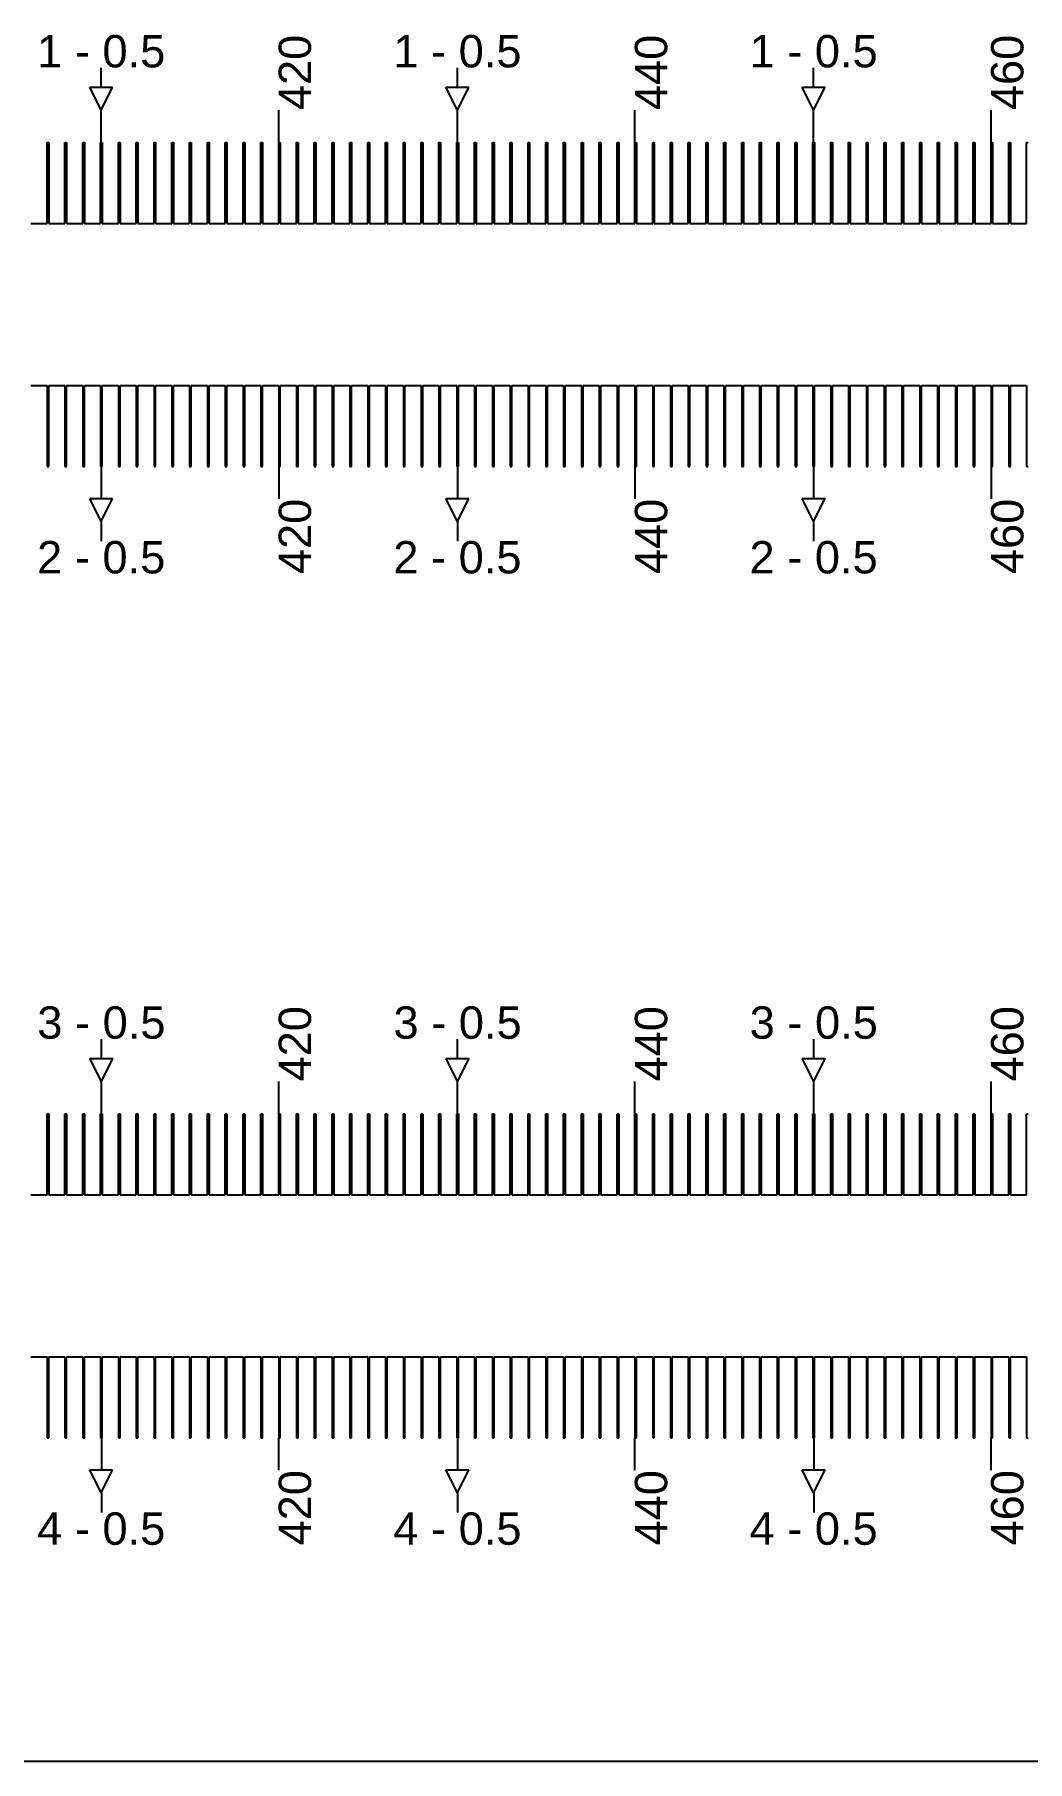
# Model space of a CAD drawing. Extents: x -119394 to 128420, y 74496 to 185496.
# Drawn here: x 43215 to 43522, y 112796 to 113329 of the extents above; entities that cross this region are included whole.
import ezdxf

# ---------------------------------------------------------------- set-up
doc = ezdxf.new("R2010")
doc.units = 13
doc.layers.add('CL - Label-1', color=120, linetype='Continuous')
doc.layers.add('CL - Label-2', color=132, linetype='Continuous')
doc.layers.add('CL - Sub-Micro', color=7, linetype='Continuous', true_color=0x47d1ff)
doc.styles.get("Standard").update_dxf_attribs({"font": 'arial.ttf'})

msp = doc.modelspace()

# ---------------------------------------------------------------- linework, layer by layer
for p, q in [((43235.49, 113312.94), (43235.49, 113318.94)), ((43345.49, 113312.94), (43345.49, 113318.94)), ((43455.49, 113312.94), (43455.49, 113318.94)), ((43235.49, 113295.86), (43235.49, 113305.86)), ((43290.29, 113295.86), (43290.29, 113305.86)), ((43345.49, 113295.86), (43345.49, 113305.86)), ((43400.29, 113295.86), (43400.29, 113305.86)), ((43455.49, 113295.86), (43455.49, 113305.86)), ((43510.29, 113295.86), (43510.29, 113305.86)), ((43235.49, 113195.86), (43235.49, 113185.86)), ((43290.29, 113195.86), (43290.29, 113185.86)), ((43345.49, 113195.86), (43345.49, 113185.86)), ((43400.29, 113195.86), (43400.29, 113185.86)), ((43455.49, 113195.86), (43455.49, 113185.86)), ((43510.29, 113195.86), (43510.29, 113185.86)), ((43235.49, 113178.79), (43235.49, 113172.79)), ((43345.49, 113178.79), (43345.49, 113172.79)), ((43455.49, 113178.79), (43455.49, 113172.79)), ((43235.54, 113012.94), (43235.54, 113018.94)), ((43345.54, 113012.94), (43345.54, 113018.94)), ((43455.54, 113012.94), (43455.54, 113018.94)), ((43235.54, 112995.86), (43235.54, 113005.86)), ((43290.29, 112995.86), (43290.29, 113005.86)), ((43345.54, 112995.86), (43345.54, 113005.86)), ((43400.29, 112995.86), (43400.29, 113005.86)), ((43455.54, 112995.86), (43455.54, 113005.86)), ((43510.29, 112995.86), (43510.29, 113005.86)), ((43235.54, 112895.86), (43235.54, 112885.86)), ((43290.29, 112885.86), (43290.29, 112895.86)), ((43345.54, 112895.86), (43345.54, 112885.86)), ((43400.29, 112885.86), (43400.29, 112895.86)), ((43455.54, 112895.86), (43455.54, 112885.86)), ((43510.29, 112885.86), (43510.29, 112895.86)), ((43235.54, 112878.79), (43235.54, 112872.79)), ((43345.54, 112878.79), (43345.54, 112872.79)), ((43455.54, 112878.79), (43455.54, 112872.79)), ((46680.29, 112795.86), (38030.29, 112795.86))]:
    msp.add_line(p, q)
at = {"layer": 'CL - Label-2'}
for p, q in [((43235.49, 113305.86), (43231.95, 113312.96)), ((43231.95, 113312.96), (43239.02, 113312.96)), ((43235.49, 113305.86), (43239.02, 113312.96)), ((43345.49, 113305.86), (43341.95, 113312.96)), ((43341.95, 113312.96), (43349.02, 113312.96)), ((43345.49, 113305.86), (43349.02, 113312.96)), ((43455.49, 113305.86), (43451.95, 113312.96)), ((43451.95, 113312.96), (43459.02, 113312.96)), ((43455.49, 113305.86), (43459.02, 113312.96)), ((43235.49, 113178.79), (43231.95, 113185.89)), ((43231.95, 113185.89), (43239.02, 113185.89)), ((43235.49, 113178.79), (43239.02, 113185.89)), ((43345.49, 113178.79), (43341.95, 113185.89)), ((43341.95, 113185.89), (43349.02, 113185.89)), ((43345.49, 113178.79), (43349.02, 113185.89)), ((43455.49, 113178.79), (43451.95, 113185.89)), ((43451.95, 113185.89), (43459.02, 113185.89)), ((43455.49, 113178.79), (43459.02, 113185.89)), ((43235.54, 113005.86), (43232, 113012.96)), ((43232, 113012.96), (43239.07, 113012.96)), ((43235.54, 113005.86), (43239.07, 113012.96)), ((43345.54, 113005.86), (43342, 113012.96)), ((43342, 113012.96), (43349.07, 113012.96)), ((43345.54, 113005.86), (43349.07, 113012.96)), ((43455.54, 113005.86), (43452, 113012.96)), ((43452, 113012.96), (43459.07, 113012.96)), ((43455.54, 113005.86), (43459.07, 113012.96)), ((43235.49, 112878.79), (43231.95, 112885.89)), ((43231.95, 112885.89), (43239.02, 112885.89)), ((43235.49, 112878.79), (43239.02, 112885.89)), ((43345.49, 112878.79), (43341.95, 112885.89)), ((43341.95, 112885.89), (43349.02, 112885.89)), ((43345.49, 112878.79), (43349.02, 112885.89)), ((43455.49, 112878.79), (43451.95, 112885.89)), ((43451.95, 112885.89), (43459.02, 112885.89)), ((43455.49, 112878.79), (43459.02, 112885.89))]:
    msp.add_line(p, q, dxfattribs=at)
at = {"layer": 'CL - Sub-Micro'}
for p, q in [((43218.79, 113270.86), (43218.79, 113295.86)), ((43218.79, 113295.86), (43219.29, 113295.86)), ((43219.29, 113295.86), (43219.29, 113270.86)), ((43224.29, 113270.86), (43224.29, 113295.86)), ((43224.29, 113295.86), (43224.79, 113295.86)), ((43224.79, 113295.86), (43224.79, 113270.86)), ((43229.79, 113270.86), (43229.79, 113295.86)), ((43229.79, 113295.86), (43230.29, 113295.86)), ((43230.29, 113295.86), (43230.29, 113270.86)), ((43235.29, 113270.86), (43235.29, 113295.86)), ((43235.29, 113295.86), (43235.79, 113295.86)), ((43235.79, 113295.86), (43235.79, 113270.86)), ((43240.79, 113270.86), (43240.79, 113295.86)), ((43240.79, 113295.86), (43241.29, 113295.86)), ((43241.29, 113295.86), (43241.29, 113270.86)), ((43246.29, 113270.86), (43246.29, 113295.86)), ((43246.29, 113295.86), (43246.79, 113295.86)), ((43246.79, 113295.86), (43246.79, 113270.86)), ((43251.79, 113270.86), (43251.79, 113295.86)), ((43251.79, 113295.86), (43252.29, 113295.86)), ((43252.29, 113295.86), (43252.29, 113270.86)), ((43257.29, 113270.86), (43257.29, 113295.86)), ((43257.29, 113295.86), (43257.79, 113295.86)), ((43257.79, 113295.86), (43257.79, 113270.86)), ((43262.79, 113270.86), (43262.79, 113295.86)), ((43262.79, 113295.86), (43263.29, 113295.86)), ((43263.29, 113295.86), (43263.29, 113270.86)), ((43268.29, 113270.86), (43268.29, 113295.86)), ((43268.29, 113295.86), (43268.79, 113295.86)), ((43268.79, 113295.86), (43268.79, 113270.86)), ((43273.79, 113270.86), (43273.79, 113295.86)), ((43273.79, 113295.86), (43274.29, 113295.86)), ((43274.29, 113295.86), (43274.29, 113270.86)), ((43279.29, 113270.86), (43279.29, 113295.86)), ((43279.29, 113295.86), (43279.79, 113295.86)), ((43279.79, 113295.86), (43279.79, 113270.86)), ((43284.79, 113270.86), (43284.79, 113295.86)), ((43284.79, 113295.86), (43285.29, 113295.86)), ((43285.29, 113295.86), (43285.29, 113270.86)), ((43290.29, 113270.86), (43290.29, 113295.86)), ((43290.29, 113295.86), (43290.79, 113295.86)), ((43290.79, 113295.86), (43290.79, 113270.86)), ((43295.79, 113270.86), (43295.79, 113295.86)), ((43295.79, 113295.86), (43296.29, 113295.86)), ((43296.29, 113295.86), (43296.29, 113270.86)), ((43301.29, 113270.86), (43301.29, 113295.86)), ((43301.29, 113295.86), (43301.79, 113295.86)), ((43301.79, 113295.86), (43301.79, 113270.86)), ((43306.79, 113270.86), (43306.79, 113295.86)), ((43306.79, 113295.86), (43307.29, 113295.86)), ((43307.29, 113295.86), (43307.29, 113270.86)), ((43312.29, 113270.86), (43312.29, 113295.86)), ((43312.29, 113295.86), (43312.79, 113295.86)), ((43312.79, 113295.86), (43312.79, 113270.86)), ((43317.79, 113270.86), (43317.79, 113295.86)), ((43317.79, 113295.86), (43318.29, 113295.86)), ((43318.29, 113295.86), (43318.29, 113270.86)), ((43323.29, 113270.86), (43323.29, 113295.86)), ((43323.29, 113295.86), (43323.79, 113295.86)), ((43323.79, 113295.86), (43323.79, 113270.86)), ((43328.79, 113270.86), (43328.79, 113295.86)), ((43328.79, 113295.86), (43329.29, 113295.86)), ((43329.29, 113295.86), (43329.29, 113270.86)), ((43334.29, 113270.86), (43334.29, 113295.86)), ((43334.29, 113295.86), (43334.79, 113295.86)), ((43334.79, 113295.86), (43334.79, 113270.86)), ((43339.79, 113270.86), (43339.79, 113295.86)), ((43339.79, 113295.86), (43340.29, 113295.86)), ((43340.29, 113295.86), (43340.29, 113270.86)), ((43345.29, 113270.86), (43345.29, 113295.86)), ((43345.29, 113295.86), (43345.79, 113295.86)), ((43345.79, 113295.86), (43345.79, 113270.86)), ((43350.79, 113270.86), (43350.79, 113295.86)), ((43350.79, 113295.86), (43351.29, 113295.86)), ((43351.29, 113295.86), (43351.29, 113270.86)), ((43356.29, 113270.86), (43356.29, 113295.86)), ((43356.29, 113295.86), (43356.79, 113295.86)), ((43356.79, 113295.86), (43356.79, 113270.86)), ((43361.79, 113270.86), (43361.79, 113295.86)), ((43361.79, 113295.86), (43362.29, 113295.86)), ((43362.29, 113295.86), (43362.29, 113270.86)), ((43367.29, 113270.86), (43367.29, 113295.86)), ((43367.29, 113295.86), (43367.79, 113295.86)), ((43367.79, 113295.86), (43367.79, 113270.86)), ((43372.79, 113270.86), (43372.79, 113295.86)), ((43372.79, 113295.86), (43373.29, 113295.86)), ((43373.29, 113295.86), (43373.29, 113270.86)), ((43378.29, 113270.86), (43378.29, 113295.86)), ((43378.29, 113295.86), (43378.79, 113295.86)), ((43378.79, 113295.86), (43378.79, 113270.86)), ((43383.79, 113270.86), (43383.79, 113295.86)), ((43383.79, 113295.86), (43384.29, 113295.86)), ((43384.29, 113295.86), (43384.29, 113270.86)), ((43389.29, 113270.86), (43389.29, 113295.86)), ((43389.29, 113295.86), (43389.79, 113295.86)), ((43389.79, 113295.86), (43389.79, 113270.86)), ((43394.79, 113270.86), (43394.79, 113295.86)), ((43394.79, 113295.86), (43395.29, 113295.86)), ((43395.29, 113295.86), (43395.29, 113270.86)), ((43400.29, 113270.86), (43400.29, 113295.86)), ((43400.29, 113295.86), (43400.79, 113295.86)), ((43400.79, 113295.86), (43400.79, 113270.86)), ((43405.79, 113270.86), (43405.79, 113295.86)), ((43405.79, 113295.86), (43406.29, 113295.86)), ((43406.29, 113295.86), (43406.29, 113270.86)), ((43411.29, 113270.86), (43411.29, 113295.86)), ((43411.29, 113295.86), (43411.79, 113295.86)), ((43411.79, 113295.86), (43411.79, 113270.86)), ((43416.79, 113270.86), (43416.79, 113295.86)), ((43416.79, 113295.86), (43417.29, 113295.86)), ((43417.29, 113295.86), (43417.29, 113270.86)), ((43422.29, 113270.86), (43422.29, 113295.86)), ((43422.29, 113295.86), (43422.79, 113295.86)), ((43422.79, 113295.86), (43422.79, 113270.86)), ((43427.79, 113270.86), (43427.79, 113295.86)), ((43427.79, 113295.86), (43428.29, 113295.86)), ((43428.29, 113295.86), (43428.29, 113270.86)), ((43433.29, 113270.86), (43433.29, 113295.86)), ((43433.29, 113295.86), (43433.79, 113295.86)), ((43433.79, 113295.86), (43433.79, 113270.86)), ((43438.79, 113270.86), (43438.79, 113295.86)), ((43438.79, 113295.86), (43439.29, 113295.86)), ((43439.29, 113295.86), (43439.29, 113270.86)), ((43444.29, 113270.86), (43444.29, 113295.86)), ((43444.29, 113295.86), (43444.79, 113295.86)), ((43444.79, 113295.86), (43444.79, 113270.86)), ((43449.79, 113270.86), (43449.79, 113295.86)), ((43449.79, 113295.86), (43450.29, 113295.86)), ((43450.29, 113295.86), (43450.29, 113270.86)), ((43455.29, 113270.86), (43455.29, 113295.86)), ((43455.29, 113295.86), (43455.79, 113295.86)), ((43455.79, 113295.86), (43455.79, 113270.86)), ((43460.79, 113270.86), (43460.79, 113295.86)), ((43460.79, 113295.86), (43461.29, 113295.86)), ((43461.29, 113295.86), (43461.29, 113270.86)), ((43466.29, 113270.86), (43466.29, 113295.86)), ((43466.29, 113295.86), (43466.79, 113295.86)), ((43466.79, 113295.86), (43466.79, 113270.86)), ((43471.79, 113270.86), (43471.79, 113295.86)), ((43471.79, 113295.86), (43472.29, 113295.86)), ((43472.29, 113295.86), (43472.29, 113270.86)), ((43477.29, 113270.86), (43477.29, 113295.86)), ((43477.29, 113295.86), (43477.79, 113295.86)), ((43477.79, 113295.86), (43477.79, 113270.86)), ((43482.79, 113270.86), (43482.79, 113295.86)), ((43482.79, 113295.86), (43483.29, 113295.86)), ((43483.29, 113295.86), (43483.29, 113270.86)), ((43488.29, 113270.86), (43488.29, 113295.86)), ((43488.29, 113295.86), (43488.79, 113295.86)), ((43488.79, 113295.86), (43488.79, 113270.86)), ((43493.79, 113270.86), (43493.79, 113295.86)), ((43493.79, 113295.86), (43494.29, 113295.86)), ((43494.29, 113295.86), (43494.29, 113270.86)), ((43499.29, 113270.86), (43499.29, 113295.86)), ((43499.29, 113295.86), (43499.79, 113295.86)), ((43499.79, 113295.86), (43499.79, 113270.86)), ((43504.79, 113270.86), (43504.79, 113295.86)), ((43504.79, 113295.86), (43505.29, 113295.86)), ((43505.29, 113295.86), (43505.29, 113270.86)), ((43510.29, 113270.86), (43510.29, 113295.86)), ((43510.29, 113295.86), (43510.79, 113295.86)), ((43510.79, 113295.86), (43510.79, 113270.86)), ((43515.79, 113270.86), (43515.79, 113295.86)), ((43515.79, 113295.86), (43516.29, 113295.86)), ((43516.29, 113295.86), (43516.29, 113270.86)), ((43521.29, 113270.86), (43521.29, 113295.86)), ((43521.29, 113295.86), (43521.79, 113295.86)), ((43213.79, 113270.86), (43218.79, 113270.86)), ((43219.29, 113270.86), (43224.29, 113270.86)), ((43224.79, 113270.86), (43229.79, 113270.86)), ((43230.29, 113270.86), (43235.29, 113270.86)), ((43235.79, 113270.86), (43240.79, 113270.86)), ((43241.29, 113270.86), (43246.29, 113270.86)), ((43246.79, 113270.86), (43251.79, 113270.86)), ((43252.29, 113270.86), (43257.29, 113270.86)), ((43257.79, 113270.86), (43262.79, 113270.86)), ((43263.29, 113270.86), (43268.29, 113270.86)), ((43268.79, 113270.86), (43273.79, 113270.86)), ((43274.29, 113270.86), (43279.29, 113270.86)), ((43279.79, 113270.86), (43284.79, 113270.86)), ((43285.29, 113270.86), (43290.29, 113270.86)), ((43290.79, 113270.86), (43295.79, 113270.86)), ((43296.29, 113270.86), (43301.29, 113270.86)), ((43301.79, 113270.86), (43306.79, 113270.86)), ((43307.29, 113270.86), (43312.29, 113270.86)), ((43312.79, 113270.86), (43317.79, 113270.86)), ((43318.29, 113270.86), (43323.29, 113270.86)), ((43323.79, 113270.86), (43328.79, 113270.86)), ((43329.29, 113270.86), (43334.29, 113270.86)), ((43334.79, 113270.86), (43339.79, 113270.86)), ((43340.29, 113270.86), (43345.29, 113270.86)), ((43345.79, 113270.86), (43350.79, 113270.86)), ((43351.29, 113270.86), (43356.29, 113270.86)), ((43356.79, 113270.86), (43361.79, 113270.86)), ((43362.29, 113270.86), (43367.29, 113270.86)), ((43367.79, 113270.86), (43372.79, 113270.86)), ((43373.29, 113270.86), (43378.29, 113270.86)), ((43378.79, 113270.86), (43383.79, 113270.86)), ((43384.29, 113270.86), (43389.29, 113270.86)), ((43389.79, 113270.86), (43394.79, 113270.86)), ((43395.29, 113270.86), (43400.29, 113270.86)), ((43400.79, 113270.86), (43405.79, 113270.86)), ((43406.29, 113270.86), (43411.29, 113270.86)), ((43411.79, 113270.86), (43416.79, 113270.86)), ((43417.29, 113270.86), (43422.29, 113270.86)), ((43422.79, 113270.86), (43427.79, 113270.86)), ((43428.29, 113270.86), (43433.29, 113270.86)), ((43433.79, 113270.86), (43438.79, 113270.86)), ((43439.29, 113270.86), (43444.29, 113270.86)), ((43444.79, 113270.86), (43449.79, 113270.86)), ((43450.29, 113270.86), (43455.29, 113270.86)), ((43455.79, 113270.86), (43460.79, 113270.86)), ((43461.29, 113270.86), (43466.29, 113270.86)), ((43466.79, 113270.86), (43471.79, 113270.86)), ((43472.29, 113270.86), (43477.29, 113270.86)), ((43477.79, 113270.86), (43482.79, 113270.86)), ((43483.29, 113270.86), (43488.29, 113270.86)), ((43488.79, 113270.86), (43493.79, 113270.86)), ((43494.29, 113270.86), (43499.29, 113270.86)), ((43499.79, 113270.86), (43504.79, 113270.86)), ((43505.29, 113270.86), (43510.29, 113270.86)), ((43510.79, 113270.86), (43515.79, 113270.86)), ((43516.29, 113270.86), (43521.29, 113270.86)), ((43213.79, 113220.86), (43218.79, 113220.86)), ((43218.79, 113220.86), (43218.79, 113195.86)), ((43219.29, 113195.86), (43219.29, 113220.86)), ((43219.29, 113220.86), (43224.29, 113220.86)), ((43224.29, 113220.86), (43224.29, 113195.86)), ((43224.79, 113195.86), (43224.79, 113220.86)), ((43224.79, 113220.86), (43229.79, 113220.86)), ((43229.79, 113220.86), (43229.79, 113195.86)), ((43230.29, 113195.86), (43230.29, 113220.86)), ((43230.29, 113220.86), (43235.29, 113220.86)), ((43235.29, 113220.86), (43235.29, 113195.86)), ((43235.79, 113195.86), (43235.79, 113220.86)), ((43235.79, 113220.86), (43240.79, 113220.86)), ((43240.79, 113220.86), (43240.79, 113195.86)), ((43241.29, 113195.86), (43241.29, 113220.86)), ((43241.29, 113220.86), (43246.29, 113220.86)), ((43246.29, 113220.86), (43246.29, 113195.86)), ((43246.79, 113195.86), (43246.79, 113220.86)), ((43246.79, 113220.86), (43251.79, 113220.86)), ((43251.79, 113220.86), (43251.79, 113195.86)), ((43252.29, 113195.86), (43252.29, 113220.86)), ((43252.29, 113220.86), (43257.29, 113220.86)), ((43257.29, 113220.86), (43257.29, 113195.86)), ((43257.79, 113195.86), (43257.79, 113220.86)), ((43257.79, 113220.86), (43262.79, 113220.86)), ((43262.79, 113220.86), (43262.79, 113195.86)), ((43263.29, 113195.86), (43263.29, 113220.86)), ((43263.29, 113220.86), (43268.29, 113220.86)), ((43268.29, 113220.86), (43268.29, 113195.86)), ((43268.79, 113195.86), (43268.79, 113220.86)), ((43268.79, 113220.86), (43273.79, 113220.86)), ((43273.79, 113220.86), (43273.79, 113195.86)), ((43274.29, 113195.86), (43274.29, 113220.86)), ((43274.29, 113220.86), (43279.29, 113220.86)), ((43279.29, 113220.86), (43279.29, 113195.86)), ((43279.79, 113195.86), (43279.79, 113220.86)), ((43279.79, 113220.86), (43284.79, 113220.86)), ((43284.79, 113220.86), (43284.79, 113195.86)), ((43285.29, 113195.86), (43285.29, 113220.86)), ((43285.29, 113220.86), (43290.29, 113220.86)), ((43290.29, 113220.86), (43290.29, 113195.86)), ((43290.79, 113195.86), (43290.79, 113220.86)), ((43290.79, 113220.86), (43295.79, 113220.86)), ((43295.79, 113220.86), (43295.79, 113195.86)), ((43296.29, 113195.86), (43296.29, 113220.86)), ((43296.29, 113220.86), (43301.29, 113220.86)), ((43301.29, 113220.86), (43301.29, 113195.86)), ((43301.79, 113195.86), (43301.79, 113220.86)), ((43301.79, 113220.86), (43306.79, 113220.86)), ((43306.79, 113220.86), (43306.79, 113195.86)), ((43307.29, 113195.86), (43307.29, 113220.86)), ((43307.29, 113220.86), (43312.29, 113220.86)), ((43312.29, 113220.86), (43312.29, 113195.86)), ((43312.79, 113195.86), (43312.79, 113220.86)), ((43312.79, 113220.86), (43317.79, 113220.86)), ((43317.79, 113220.86), (43317.79, 113195.86)), ((43318.29, 113195.86), (43318.29, 113220.86)), ((43318.29, 113220.86), (43323.29, 113220.86)), ((43323.29, 113220.86), (43323.29, 113195.86)), ((43323.79, 113195.86), (43323.79, 113220.86)), ((43323.79, 113220.86), (43328.79, 113220.86)), ((43328.79, 113220.86), (43328.79, 113195.86)), ((43329.29, 113195.86), (43329.29, 113220.86)), ((43329.29, 113220.86), (43334.29, 113220.86)), ((43334.29, 113220.86), (43334.29, 113195.86)), ((43334.79, 113195.86), (43334.79, 113220.86)), ((43334.79, 113220.86), (43339.79, 113220.86)), ((43339.79, 113220.86), (43339.79, 113195.86)), ((43340.29, 113195.86), (43340.29, 113220.86)), ((43340.29, 113220.86), (43345.29, 113220.86)), ((43345.29, 113220.86), (43345.29, 113195.86)), ((43345.79, 113195.86), (43345.79, 113220.86)), ((43345.79, 113220.86), (43350.79, 113220.86)), ((43350.79, 113220.86), (43350.79, 113195.86)), ((43351.29, 113195.86), (43351.29, 113220.86)), ((43351.29, 113220.86), (43356.29, 113220.86)), ((43356.29, 113220.86), (43356.29, 113195.86)), ((43356.79, 113195.86), (43356.79, 113220.86)), ((43356.79, 113220.86), (43361.79, 113220.86)), ((43361.79, 113220.86), (43361.79, 113195.86)), ((43362.29, 113195.86), (43362.29, 113220.86)), ((43362.29, 113220.86), (43367.29, 113220.86)), ((43367.29, 113220.86), (43367.29, 113195.86)), ((43367.79, 113195.86), (43367.79, 113220.86)), ((43367.79, 113220.86), (43372.79, 113220.86)), ((43372.79, 113220.86), (43372.79, 113195.86)), ((43373.29, 113195.86), (43373.29, 113220.86)), ((43373.29, 113220.86), (43378.29, 113220.86)), ((43378.29, 113220.86), (43378.29, 113195.86)), ((43378.79, 113195.86), (43378.79, 113220.86)), ((43378.79, 113220.86), (43383.79, 113220.86)), ((43383.79, 113220.86), (43383.79, 113195.86)), ((43384.29, 113195.86), (43384.29, 113220.86)), ((43384.29, 113220.86), (43389.29, 113220.86)), ((43389.29, 113220.86), (43389.29, 113195.86)), ((43389.79, 113195.86), (43389.79, 113220.86)), ((43389.79, 113220.86), (43394.79, 113220.86)), ((43394.79, 113220.86), (43394.79, 113195.86)), ((43395.29, 113195.86), (43395.29, 113220.86)), ((43395.29, 113220.86), (43400.29, 113220.86)), ((43400.29, 113220.86), (43400.29, 113195.86)), ((43400.79, 113195.86), (43400.79, 113220.86)), ((43400.79, 113220.86), (43405.79, 113220.86)), ((43405.79, 113220.86), (43405.79, 113195.86)), ((43406.29, 113195.86), (43406.29, 113220.86)), ((43406.29, 113220.86), (43411.29, 113220.86)), ((43411.29, 113220.86), (43411.29, 113195.86)), ((43411.79, 113195.86), (43411.79, 113220.86)), ((43411.79, 113220.86), (43416.79, 113220.86)), ((43416.79, 113220.86), (43416.79, 113195.86)), ((43417.29, 113195.86), (43417.29, 113220.86)), ((43417.29, 113220.86), (43422.29, 113220.86)), ((43422.29, 113220.86), (43422.29, 113195.86)), ((43422.79, 113195.86), (43422.79, 113220.86)), ((43422.79, 113220.86), (43427.79, 113220.86)), ((43427.79, 113220.86), (43427.79, 113195.86)), ((43428.29, 113195.86), (43428.29, 113220.86)), ((43428.29, 113220.86), (43433.29, 113220.86)), ((43433.29, 113220.86), (43433.29, 113195.86)), ((43433.79, 113195.86), (43433.79, 113220.86)), ((43433.79, 113220.86), (43438.79, 113220.86)), ((43438.79, 113220.86), (43438.79, 113195.86)), ((43439.29, 113195.86), (43439.29, 113220.86)), ((43439.29, 113220.86), (43444.29, 113220.86)), ((43444.29, 113220.86), (43444.29, 113195.86)), ((43444.79, 113195.86), (43444.79, 113220.86)), ((43444.79, 113220.86), (43449.79, 113220.86)), ((43449.79, 113220.86), (43449.79, 113195.86)), ((43450.29, 113195.86), (43450.29, 113220.86)), ((43450.29, 113220.86), (43455.29, 113220.86)), ((43455.29, 113220.86), (43455.29, 113195.86)), ((43455.79, 113195.86), (43455.79, 113220.86)), ((43455.79, 113220.86), (43460.79, 113220.86)), ((43460.79, 113220.86), (43460.79, 113195.86)), ((43461.29, 113195.86), (43461.29, 113220.86)), ((43461.29, 113220.86), (43466.29, 113220.86)), ((43466.29, 113220.86), (43466.29, 113195.86)), ((43466.79, 113195.86), (43466.79, 113220.86)), ((43466.79, 113220.86), (43471.79, 113220.86)), ((43471.79, 113220.86), (43471.79, 113195.86)), ((43472.29, 113195.86), (43472.29, 113220.86)), ((43472.29, 113220.86), (43477.29, 113220.86)), ((43477.29, 113220.86), (43477.29, 113195.86)), ((43477.79, 113195.86), (43477.79, 113220.86)), ((43477.79, 113220.86), (43482.79, 113220.86)), ((43482.79, 113220.86), (43482.79, 113195.86)), ((43483.29, 113195.86), (43483.29, 113220.86)), ((43483.29, 113220.86), (43488.29, 113220.86)), ((43488.29, 113220.86), (43488.29, 113195.86)), ((43488.79, 113195.86), (43488.79, 113220.86)), ((43488.79, 113220.86), (43493.79, 113220.86)), ((43493.79, 113220.86), (43493.79, 113195.86)), ((43494.29, 113195.86), (43494.29, 113220.86)), ((43494.29, 113220.86), (43499.29, 113220.86)), ((43499.29, 113220.86), (43499.29, 113195.86)), ((43499.79, 113195.86), (43499.79, 113220.86)), ((43499.79, 113220.86), (43504.79, 113220.86)), ((43504.79, 113220.86), (43504.79, 113195.86)), ((43505.29, 113195.86), (43505.29, 113220.86)), ((43505.29, 113220.86), (43510.29, 113220.86)), ((43510.29, 113220.86), (43510.29, 113195.86)), ((43510.79, 113195.86), (43510.79, 113220.86)), ((43510.79, 113220.86), (43515.79, 113220.86)), ((43515.79, 113220.86), (43515.79, 113195.86)), ((43516.29, 113195.86), (43516.29, 113220.86)), ((43516.29, 113220.86), (43521.29, 113220.86)), ((43521.29, 113220.86), (43521.29, 113195.86)), ((43218.79, 113195.86), (43219.29, 113195.86)), ((43224.29, 113195.86), (43224.79, 113195.86)), ((43229.79, 113195.86), (43230.29, 113195.86)), ((43235.29, 113195.86), (43235.79, 113195.86)), ((43240.79, 113195.86), (43241.29, 113195.86)), ((43246.29, 113195.86), (43246.79, 113195.86)), ((43251.79, 113195.86), (43252.29, 113195.86)), ((43257.29, 113195.86), (43257.79, 113195.86)), ((43262.79, 113195.86), (43263.29, 113195.86)), ((43268.29, 113195.86), (43268.79, 113195.86)), ((43273.79, 113195.86), (43274.29, 113195.86)), ((43279.29, 113195.86), (43279.79, 113195.86)), ((43284.79, 113195.86), (43285.29, 113195.86)), ((43290.29, 113195.86), (43290.79, 113195.86)), ((43295.79, 113195.86), (43296.29, 113195.86)), ((43301.29, 113195.86), (43301.79, 113195.86)), ((43306.79, 113195.86), (43307.29, 113195.86)), ((43312.29, 113195.86), (43312.79, 113195.86)), ((43317.79, 113195.86), (43318.29, 113195.86)), ((43323.29, 113195.86), (43323.79, 113195.86)), ((43328.79, 113195.86), (43329.29, 113195.86)), ((43334.29, 113195.86), (43334.79, 113195.86)), ((43339.79, 113195.86), (43340.29, 113195.86)), ((43345.29, 113195.86), (43345.79, 113195.86)), ((43350.79, 113195.86), (43351.29, 113195.86)), ((43356.29, 113195.86), (43356.79, 113195.86)), ((43361.79, 113195.86), (43362.29, 113195.86)), ((43367.29, 113195.86), (43367.79, 113195.86)), ((43372.79, 113195.86), (43373.29, 113195.86)), ((43378.29, 113195.86), (43378.79, 113195.86)), ((43383.79, 113195.86), (43384.29, 113195.86)), ((43389.29, 113195.86), (43389.79, 113195.86)), ((43394.79, 113195.86), (43395.29, 113195.86)), ((43400.29, 113195.86), (43400.79, 113195.86)), ((43405.79, 113195.86), (43406.29, 113195.86)), ((43411.29, 113195.86), (43411.79, 113195.86)), ((43416.79, 113195.86), (43417.29, 113195.86)), ((43422.29, 113195.86), (43422.79, 113195.86)), ((43427.79, 113195.86), (43428.29, 113195.86)), ((43433.29, 113195.86), (43433.79, 113195.86)), ((43438.79, 113195.86), (43439.29, 113195.86)), ((43444.29, 113195.86), (43444.79, 113195.86)), ((43449.79, 113195.86), (43450.29, 113195.86)), ((43455.29, 113195.86), (43455.79, 113195.86)), ((43460.79, 113195.86), (43461.29, 113195.86)), ((43466.29, 113195.86), (43466.79, 113195.86)), ((43471.79, 113195.86), (43472.29, 113195.86)), ((43477.29, 113195.86), (43477.79, 113195.86)), ((43482.79, 113195.86), (43483.29, 113195.86)), ((43488.29, 113195.86), (43488.79, 113195.86)), ((43493.79, 113195.86), (43494.29, 113195.86)), ((43499.29, 113195.86), (43499.79, 113195.86)), ((43504.79, 113195.86), (43505.29, 113195.86)), ((43510.29, 113195.86), (43510.79, 113195.86)), ((43515.79, 113195.86), (43516.29, 113195.86)), ((43521.29, 113195.86), (43521.79, 113195.86)), ((43218.79, 112970.86), (43218.79, 112995.86)), ((43218.79, 112995.86), (43219.29, 112995.86)), ((43219.29, 112995.86), (43219.29, 112970.86)), ((43224.29, 112970.86), (43224.29, 112995.86)), ((43224.29, 112995.86), (43224.79, 112995.86)), ((43224.79, 112995.86), (43224.79, 112970.86)), ((43229.79, 112970.86), (43229.79, 112995.86)), ((43229.79, 112995.86), (43230.29, 112995.86)), ((43230.29, 112995.86), (43230.29, 112970.86)), ((43235.29, 112970.86), (43235.29, 112995.86)), ((43235.29, 112995.86), (43235.79, 112995.86)), ((43235.79, 112995.86), (43235.79, 112970.86)), ((43240.79, 112970.86), (43240.79, 112995.86)), ((43240.79, 112995.86), (43241.29, 112995.86)), ((43241.29, 112995.86), (43241.29, 112970.86)), ((43246.29, 112970.86), (43246.29, 112995.86)), ((43246.29, 112995.86), (43246.79, 112995.86)), ((43246.79, 112995.86), (43246.79, 112970.86)), ((43251.79, 112970.86), (43251.79, 112995.86)), ((43251.79, 112995.86), (43252.29, 112995.86)), ((43252.29, 112995.86), (43252.29, 112970.86)), ((43257.29, 112970.86), (43257.29, 112995.86)), ((43257.29, 112995.86), (43257.79, 112995.86)), ((43257.79, 112995.86), (43257.79, 112970.86)), ((43262.79, 112970.86), (43262.79, 112995.86)), ((43262.79, 112995.86), (43263.29, 112995.86)), ((43263.29, 112995.86), (43263.29, 112970.86)), ((43268.29, 112970.86), (43268.29, 112995.86)), ((43268.29, 112995.86), (43268.79, 112995.86)), ((43268.79, 112995.86), (43268.79, 112970.86)), ((43273.79, 112970.86), (43273.79, 112995.86)), ((43273.79, 112995.86), (43274.29, 112995.86)), ((43274.29, 112995.86), (43274.29, 112970.86)), ((43279.29, 112970.86), (43279.29, 112995.86)), ((43279.29, 112995.86), (43279.79, 112995.86)), ((43279.79, 112995.86), (43279.79, 112970.86)), ((43284.79, 112970.86), (43284.79, 112995.86)), ((43284.79, 112995.86), (43285.29, 112995.86)), ((43285.29, 112995.86), (43285.29, 112970.86)), ((43290.29, 112970.86), (43290.29, 112995.86)), ((43290.29, 112995.86), (43290.79, 112995.86)), ((43290.79, 112995.86), (43290.79, 112970.86)), ((43295.79, 112970.86), (43295.79, 112995.86)), ((43295.79, 112995.86), (43296.29, 112995.86)), ((43296.29, 112995.86), (43296.29, 112970.86)), ((43301.29, 112970.86), (43301.29, 112995.86)), ((43301.29, 112995.86), (43301.79, 112995.86)), ((43301.79, 112995.86), (43301.79, 112970.86)), ((43306.79, 112970.86), (43306.79, 112995.86)), ((43306.79, 112995.86), (43307.29, 112995.86)), ((43307.29, 112995.86), (43307.29, 112970.86)), ((43312.29, 112970.86), (43312.29, 112995.86)), ((43312.29, 112995.86), (43312.79, 112995.86)), ((43312.79, 112995.86), (43312.79, 112970.86)), ((43317.79, 112970.86), (43317.79, 112995.86)), ((43317.79, 112995.86), (43318.29, 112995.86)), ((43318.29, 112995.86), (43318.29, 112970.86)), ((43323.29, 112970.86), (43323.29, 112995.86)), ((43323.29, 112995.86), (43323.79, 112995.86)), ((43323.79, 112995.86), (43323.79, 112970.86)), ((43328.79, 112970.86), (43328.79, 112995.86)), ((43328.79, 112995.86), (43329.29, 112995.86)), ((43329.29, 112995.86), (43329.29, 112970.86)), ((43334.29, 112970.86), (43334.29, 112995.86)), ((43334.29, 112995.86), (43334.79, 112995.86)), ((43334.79, 112995.86), (43334.79, 112970.86)), ((43339.79, 112970.86), (43339.79, 112995.86)), ((43339.79, 112995.86), (43340.29, 112995.86)), ((43340.29, 112995.86), (43340.29, 112970.86)), ((43345.29, 112970.86), (43345.29, 112995.86)), ((43345.29, 112995.86), (43345.79, 112995.86)), ((43345.79, 112995.86), (43345.79, 112970.86)), ((43350.79, 112970.86), (43350.79, 112995.86)), ((43350.79, 112995.86), (43351.29, 112995.86)), ((43351.29, 112995.86), (43351.29, 112970.86)), ((43356.29, 112970.86), (43356.29, 112995.86)), ((43356.29, 112995.86), (43356.79, 112995.86)), ((43356.79, 112995.86), (43356.79, 112970.86)), ((43361.79, 112970.86), (43361.79, 112995.86)), ((43361.79, 112995.86), (43362.29, 112995.86)), ((43362.29, 112995.86), (43362.29, 112970.86)), ((43367.29, 112970.86), (43367.29, 112995.86)), ((43367.29, 112995.86), (43367.79, 112995.86)), ((43367.79, 112995.86), (43367.79, 112970.86)), ((43372.79, 112970.86), (43372.79, 112995.86)), ((43372.79, 112995.86), (43373.29, 112995.86)), ((43373.29, 112995.86), (43373.29, 112970.86)), ((43378.29, 112970.86), (43378.29, 112995.86)), ((43378.29, 112995.86), (43378.79, 112995.86)), ((43378.79, 112995.86), (43378.79, 112970.86)), ((43383.79, 112970.86), (43383.79, 112995.86)), ((43383.79, 112995.86), (43384.29, 112995.86)), ((43384.29, 112995.86), (43384.29, 112970.86)), ((43389.29, 112970.86), (43389.29, 112995.86)), ((43389.29, 112995.86), (43389.79, 112995.86)), ((43389.79, 112995.86), (43389.79, 112970.86)), ((43394.79, 112970.86), (43394.79, 112995.86)), ((43394.79, 112995.86), (43395.29, 112995.86)), ((43395.29, 112995.86), (43395.29, 112970.86)), ((43400.29, 112970.86), (43400.29, 112995.86)), ((43400.29, 112995.86), (43400.79, 112995.86)), ((43400.79, 112995.86), (43400.79, 112970.86)), ((43405.79, 112970.86), (43405.79, 112995.86)), ((43405.79, 112995.86), (43406.29, 112995.86)), ((43406.29, 112995.86), (43406.29, 112970.86)), ((43411.29, 112970.86), (43411.29, 112995.86)), ((43411.29, 112995.86), (43411.79, 112995.86)), ((43411.79, 112995.86), (43411.79, 112970.86)), ((43416.79, 112970.86), (43416.79, 112995.86)), ((43416.79, 112995.86), (43417.29, 112995.86)), ((43417.29, 112995.86), (43417.29, 112970.86)), ((43422.29, 112970.86), (43422.29, 112995.86)), ((43422.29, 112995.86), (43422.79, 112995.86)), ((43422.79, 112995.86), (43422.79, 112970.86)), ((43427.79, 112970.86), (43427.79, 112995.86)), ((43427.79, 112995.86), (43428.29, 112995.86)), ((43428.29, 112995.86), (43428.29, 112970.86)), ((43433.29, 112970.86), (43433.29, 112995.86)), ((43433.29, 112995.86), (43433.79, 112995.86)), ((43433.79, 112995.86), (43433.79, 112970.86)), ((43438.79, 112970.86), (43438.79, 112995.86)), ((43438.79, 112995.86), (43439.29, 112995.86)), ((43439.29, 112995.86), (43439.29, 112970.86)), ((43444.29, 112970.86), (43444.29, 112995.86)), ((43444.29, 112995.86), (43444.79, 112995.86)), ((43444.79, 112995.86), (43444.79, 112970.86)), ((43449.79, 112970.86), (43449.79, 112995.86)), ((43449.79, 112995.86), (43450.29, 112995.86)), ((43450.29, 112995.86), (43450.29, 112970.86)), ((43455.29, 112970.86), (43455.29, 112995.86)), ((43455.29, 112995.86), (43455.79, 112995.86)), ((43455.79, 112995.86), (43455.79, 112970.86)), ((43460.79, 112970.86), (43460.79, 112995.86)), ((43460.79, 112995.86), (43461.29, 112995.86)), ((43461.29, 112995.86), (43461.29, 112970.86)), ((43466.29, 112970.86), (43466.29, 112995.86)), ((43466.29, 112995.86), (43466.79, 112995.86)), ((43466.79, 112995.86), (43466.79, 112970.86)), ((43471.79, 112970.86), (43471.79, 112995.86)), ((43471.79, 112995.86), (43472.29, 112995.86)), ((43472.29, 112995.86), (43472.29, 112970.86)), ((43477.29, 112970.86), (43477.29, 112995.86)), ((43477.29, 112995.86), (43477.79, 112995.86)), ((43477.79, 112995.86), (43477.79, 112970.86)), ((43482.79, 112970.86), (43482.79, 112995.86)), ((43482.79, 112995.86), (43483.29, 112995.86)), ((43483.29, 112995.86), (43483.29, 112970.86)), ((43488.29, 112970.86), (43488.29, 112995.86)), ((43488.29, 112995.86), (43488.79, 112995.86)), ((43488.79, 112995.86), (43488.79, 112970.86)), ((43493.79, 112970.86), (43493.79, 112995.86)), ((43493.79, 112995.86), (43494.29, 112995.86)), ((43494.29, 112995.86), (43494.29, 112970.86)), ((43499.29, 112970.86), (43499.29, 112995.86)), ((43499.29, 112995.86), (43499.79, 112995.86)), ((43499.79, 112995.86), (43499.79, 112970.86)), ((43504.79, 112970.86), (43504.79, 112995.86)), ((43504.79, 112995.86), (43505.29, 112995.86)), ((43505.29, 112995.86), (43505.29, 112970.86)), ((43510.29, 112970.86), (43510.29, 112995.86)), ((43510.29, 112995.86), (43510.79, 112995.86)), ((43510.79, 112995.86), (43510.79, 112970.86)), ((43515.79, 112970.86), (43515.79, 112995.86)), ((43515.79, 112995.86), (43516.29, 112995.86)), ((43516.29, 112995.86), (43516.29, 112970.86)), ((43521.29, 112970.86), (43521.29, 112995.86)), ((43521.29, 112995.86), (43521.79, 112995.86)), ((43213.79, 112970.86), (43218.79, 112970.86)), ((43219.29, 112970.86), (43224.29, 112970.86)), ((43224.79, 112970.86), (43229.79, 112970.86)), ((43230.29, 112970.86), (43235.29, 112970.86)), ((43235.79, 112970.86), (43240.79, 112970.86)), ((43241.29, 112970.86), (43246.29, 112970.86)), ((43246.79, 112970.86), (43251.79, 112970.86)), ((43252.29, 112970.86), (43257.29, 112970.86)), ((43257.79, 112970.86), (43262.79, 112970.86)), ((43263.29, 112970.86), (43268.29, 112970.86)), ((43268.79, 112970.86), (43273.79, 112970.86)), ((43274.29, 112970.86), (43279.29, 112970.86)), ((43279.79, 112970.86), (43284.79, 112970.86)), ((43285.29, 112970.86), (43290.29, 112970.86)), ((43290.79, 112970.86), (43295.79, 112970.86)), ((43296.29, 112970.86), (43301.29, 112970.86)), ((43301.79, 112970.86), (43306.79, 112970.86)), ((43307.29, 112970.86), (43312.29, 112970.86)), ((43312.79, 112970.86), (43317.79, 112970.86)), ((43318.29, 112970.86), (43323.29, 112970.86)), ((43323.79, 112970.86), (43328.79, 112970.86)), ((43329.29, 112970.86), (43334.29, 112970.86)), ((43334.79, 112970.86), (43339.79, 112970.86)), ((43340.29, 112970.86), (43345.29, 112970.86)), ((43345.79, 112970.86), (43350.79, 112970.86)), ((43351.29, 112970.86), (43356.29, 112970.86)), ((43356.79, 112970.86), (43361.79, 112970.86)), ((43362.29, 112970.86), (43367.29, 112970.86)), ((43367.79, 112970.86), (43372.79, 112970.86)), ((43373.29, 112970.86), (43378.29, 112970.86)), ((43378.79, 112970.86), (43383.79, 112970.86)), ((43384.29, 112970.86), (43389.29, 112970.86)), ((43389.79, 112970.86), (43394.79, 112970.86)), ((43395.29, 112970.86), (43400.29, 112970.86)), ((43400.79, 112970.86), (43405.79, 112970.86)), ((43406.29, 112970.86), (43411.29, 112970.86)), ((43411.79, 112970.86), (43416.79, 112970.86)), ((43417.29, 112970.86), (43422.29, 112970.86)), ((43422.79, 112970.86), (43427.79, 112970.86)), ((43428.29, 112970.86), (43433.29, 112970.86)), ((43433.79, 112970.86), (43438.79, 112970.86)), ((43439.29, 112970.86), (43444.29, 112970.86)), ((43444.79, 112970.86), (43449.79, 112970.86)), ((43450.29, 112970.86), (43455.29, 112970.86)), ((43455.79, 112970.86), (43460.79, 112970.86)), ((43461.29, 112970.86), (43466.29, 112970.86)), ((43466.79, 112970.86), (43471.79, 112970.86)), ((43472.29, 112970.86), (43477.29, 112970.86)), ((43477.79, 112970.86), (43482.79, 112970.86)), ((43483.29, 112970.86), (43488.29, 112970.86)), ((43488.79, 112970.86), (43493.79, 112970.86)), ((43494.29, 112970.86), (43499.29, 112970.86)), ((43499.79, 112970.86), (43504.79, 112970.86)), ((43505.29, 112970.86), (43510.29, 112970.86)), ((43510.79, 112970.86), (43515.79, 112970.86)), ((43516.29, 112970.86), (43521.29, 112970.86)), ((43213.79, 112920.86), (43218.79, 112920.86)), ((43218.79, 112920.86), (43218.79, 112895.86)), ((43219.29, 112895.86), (43219.29, 112920.86)), ((43219.29, 112920.86), (43224.29, 112920.86)), ((43224.29, 112920.86), (43224.29, 112895.86)), ((43224.79, 112895.86), (43224.79, 112920.86)), ((43224.79, 112920.86), (43229.79, 112920.86)), ((43229.79, 112920.86), (43229.79, 112895.86)), ((43230.29, 112895.86), (43230.29, 112920.86)), ((43230.29, 112920.86), (43235.29, 112920.86)), ((43235.29, 112920.86), (43235.29, 112895.86)), ((43235.79, 112895.86), (43235.79, 112920.86)), ((43235.79, 112920.86), (43240.79, 112920.86)), ((43240.79, 112920.86), (43240.79, 112895.86)), ((43241.29, 112895.86), (43241.29, 112920.86)), ((43241.29, 112920.86), (43246.29, 112920.86)), ((43246.29, 112920.86), (43246.29, 112895.86)), ((43246.79, 112895.86), (43246.79, 112920.86)), ((43246.79, 112920.86), (43251.79, 112920.86)), ((43251.79, 112920.86), (43251.79, 112895.86)), ((43252.29, 112895.86), (43252.29, 112920.86)), ((43252.29, 112920.86), (43257.29, 112920.86)), ((43257.29, 112920.86), (43257.29, 112895.86)), ((43257.79, 112895.86), (43257.79, 112920.86)), ((43257.79, 112920.86), (43262.79, 112920.86)), ((43262.79, 112920.86), (43262.79, 112895.86)), ((43263.29, 112895.86), (43263.29, 112920.86)), ((43263.29, 112920.86), (43268.29, 112920.86)), ((43268.29, 112920.86), (43268.29, 112895.86)), ((43268.79, 112895.86), (43268.79, 112920.86)), ((43268.79, 112920.86), (43273.79, 112920.86)), ((43273.79, 112920.86), (43273.79, 112895.86)), ((43274.29, 112895.86), (43274.29, 112920.86)), ((43274.29, 112920.86), (43279.29, 112920.86)), ((43279.29, 112920.86), (43279.29, 112895.86)), ((43279.79, 112895.86), (43279.79, 112920.86)), ((43279.79, 112920.86), (43284.79, 112920.86)), ((43284.79, 112920.86), (43284.79, 112895.86)), ((43285.29, 112895.86), (43285.29, 112920.86)), ((43285.29, 112920.86), (43290.29, 112920.86)), ((43290.29, 112920.86), (43290.29, 112895.86)), ((43290.79, 112895.86), (43290.79, 112920.86)), ((43290.79, 112920.86), (43295.79, 112920.86)), ((43295.79, 112920.86), (43295.79, 112895.86)), ((43296.29, 112895.86), (43296.29, 112920.86)), ((43296.29, 112920.86), (43301.29, 112920.86)), ((43301.29, 112920.86), (43301.29, 112895.86)), ((43301.79, 112895.86), (43301.79, 112920.86)), ((43301.79, 112920.86), (43306.79, 112920.86)), ((43306.79, 112920.86), (43306.79, 112895.86)), ((43307.29, 112895.86), (43307.29, 112920.86)), ((43307.29, 112920.86), (43312.29, 112920.86)), ((43312.29, 112920.86), (43312.29, 112895.86)), ((43312.79, 112895.86), (43312.79, 112920.86)), ((43312.79, 112920.86), (43317.79, 112920.86)), ((43317.79, 112920.86), (43317.79, 112895.86)), ((43318.29, 112895.86), (43318.29, 112920.86)), ((43318.29, 112920.86), (43323.29, 112920.86)), ((43323.29, 112920.86), (43323.29, 112895.86)), ((43323.79, 112895.86), (43323.79, 112920.86)), ((43323.79, 112920.86), (43328.79, 112920.86)), ((43328.79, 112920.86), (43328.79, 112895.86)), ((43329.29, 112895.86), (43329.29, 112920.86)), ((43329.29, 112920.86), (43334.29, 112920.86)), ((43334.29, 112920.86), (43334.29, 112895.86)), ((43334.79, 112895.86), (43334.79, 112920.86)), ((43334.79, 112920.86), (43339.79, 112920.86)), ((43339.79, 112920.86), (43339.79, 112895.86)), ((43340.29, 112895.86), (43340.29, 112920.86)), ((43340.29, 112920.86), (43345.29, 112920.86)), ((43345.29, 112920.86), (43345.29, 112895.86)), ((43345.79, 112895.86), (43345.79, 112920.86)), ((43345.79, 112920.86), (43350.79, 112920.86)), ((43350.79, 112920.86), (43350.79, 112895.86)), ((43351.29, 112895.86), (43351.29, 112920.86)), ((43351.29, 112920.86), (43356.29, 112920.86)), ((43356.29, 112920.86), (43356.29, 112895.86)), ((43356.79, 112895.86), (43356.79, 112920.86)), ((43356.79, 112920.86), (43361.79, 112920.86)), ((43361.79, 112920.86), (43361.79, 112895.86)), ((43362.29, 112895.86), (43362.29, 112920.86)), ((43362.29, 112920.86), (43367.29, 112920.86)), ((43367.29, 112920.86), (43367.29, 112895.86)), ((43367.79, 112895.86), (43367.79, 112920.86)), ((43367.79, 112920.86), (43372.79, 112920.86)), ((43372.79, 112920.86), (43372.79, 112895.86)), ((43373.29, 112895.86), (43373.29, 112920.86)), ((43373.29, 112920.86), (43378.29, 112920.86)), ((43378.29, 112920.86), (43378.29, 112895.86)), ((43378.79, 112895.86), (43378.79, 112920.86)), ((43378.79, 112920.86), (43383.79, 112920.86)), ((43383.79, 112920.86), (43383.79, 112895.86)), ((43384.29, 112895.86), (43384.29, 112920.86)), ((43384.29, 112920.86), (43389.29, 112920.86)), ((43389.29, 112920.86), (43389.29, 112895.86)), ((43389.79, 112895.86), (43389.79, 112920.86)), ((43389.79, 112920.86), (43394.79, 112920.86)), ((43394.79, 112920.86), (43394.79, 112895.86)), ((43395.29, 112895.86), (43395.29, 112920.86)), ((43395.29, 112920.86), (43400.29, 112920.86)), ((43400.29, 112920.86), (43400.29, 112895.86)), ((43400.79, 112895.86), (43400.79, 112920.86)), ((43400.79, 112920.86), (43405.79, 112920.86)), ((43405.79, 112920.86), (43405.79, 112895.86)), ((43406.29, 112895.86), (43406.29, 112920.86)), ((43406.29, 112920.86), (43411.29, 112920.86)), ((43411.29, 112920.86), (43411.29, 112895.86)), ((43411.79, 112895.86), (43411.79, 112920.86)), ((43411.79, 112920.86), (43416.79, 112920.86)), ((43416.79, 112920.86), (43416.79, 112895.86)), ((43417.29, 112895.86), (43417.29, 112920.86)), ((43417.29, 112920.86), (43422.29, 112920.86)), ((43422.29, 112920.86), (43422.29, 112895.86)), ((43422.79, 112895.86), (43422.79, 112920.86)), ((43422.79, 112920.86), (43427.79, 112920.86)), ((43427.79, 112920.86), (43427.79, 112895.86)), ((43428.29, 112895.86), (43428.29, 112920.86)), ((43428.29, 112920.86), (43433.29, 112920.86)), ((43433.29, 112920.86), (43433.29, 112895.86)), ((43433.79, 112895.86), (43433.79, 112920.86)), ((43433.79, 112920.86), (43438.79, 112920.86)), ((43438.79, 112920.86), (43438.79, 112895.86)), ((43439.29, 112895.86), (43439.29, 112920.86)), ((43439.29, 112920.86), (43444.29, 112920.86)), ((43444.29, 112920.86), (43444.29, 112895.86)), ((43444.79, 112895.86), (43444.79, 112920.86)), ((43444.79, 112920.86), (43449.79, 112920.86)), ((43449.79, 112920.86), (43449.79, 112895.86)), ((43450.29, 112895.86), (43450.29, 112920.86)), ((43450.29, 112920.86), (43455.29, 112920.86)), ((43455.29, 112920.86), (43455.29, 112895.86)), ((43455.79, 112895.86), (43455.79, 112920.86)), ((43455.79, 112920.86), (43460.79, 112920.86)), ((43460.79, 112920.86), (43460.79, 112895.86)), ((43461.29, 112895.86), (43461.29, 112920.86)), ((43461.29, 112920.86), (43466.29, 112920.86)), ((43466.29, 112920.86), (43466.29, 112895.86)), ((43466.79, 112895.86), (43466.79, 112920.86)), ((43466.79, 112920.86), (43471.79, 112920.86)), ((43471.79, 112920.86), (43471.79, 112895.86)), ((43472.29, 112895.86), (43472.29, 112920.86)), ((43472.29, 112920.86), (43477.29, 112920.86)), ((43477.29, 112920.86), (43477.29, 112895.86)), ((43477.79, 112895.86), (43477.79, 112920.86)), ((43477.79, 112920.86), (43482.79, 112920.86)), ((43482.79, 112920.86), (43482.79, 112895.86)), ((43483.29, 112895.86), (43483.29, 112920.86)), ((43483.29, 112920.86), (43488.29, 112920.86)), ((43488.29, 112920.86), (43488.29, 112895.86)), ((43488.79, 112895.86), (43488.79, 112920.86)), ((43488.79, 112920.86), (43493.79, 112920.86)), ((43493.79, 112920.86), (43493.79, 112895.86)), ((43494.29, 112895.86), (43494.29, 112920.86)), ((43494.29, 112920.86), (43499.29, 112920.86)), ((43499.29, 112920.86), (43499.29, 112895.86)), ((43499.79, 112895.86), (43499.79, 112920.86)), ((43499.79, 112920.86), (43504.79, 112920.86)), ((43504.79, 112920.86), (43504.79, 112895.86)), ((43505.29, 112895.86), (43505.29, 112920.86)), ((43505.29, 112920.86), (43510.29, 112920.86)), ((43510.29, 112920.86), (43510.29, 112895.86)), ((43510.79, 112895.86), (43510.79, 112920.86)), ((43510.79, 112920.86), (43515.79, 112920.86)), ((43515.79, 112920.86), (43515.79, 112895.86)), ((43516.29, 112895.86), (43516.29, 112920.86)), ((43516.29, 112920.86), (43521.29, 112920.86)), ((43521.29, 112920.86), (43521.29, 112895.86)), ((43218.79, 112895.86), (43219.29, 112895.86)), ((43224.29, 112895.86), (43224.79, 112895.86)), ((43229.79, 112895.86), (43230.29, 112895.86)), ((43235.29, 112895.86), (43235.79, 112895.86)), ((43240.79, 112895.86), (43241.29, 112895.86)), ((43246.29, 112895.86), (43246.79, 112895.86)), ((43251.79, 112895.86), (43252.29, 112895.86)), ((43257.29, 112895.86), (43257.79, 112895.86)), ((43262.79, 112895.86), (43263.29, 112895.86)), ((43268.29, 112895.86), (43268.79, 112895.86)), ((43273.79, 112895.86), (43274.29, 112895.86)), ((43279.29, 112895.86), (43279.79, 112895.86)), ((43284.79, 112895.86), (43285.29, 112895.86)), ((43290.29, 112895.86), (43290.79, 112895.86)), ((43295.79, 112895.86), (43296.29, 112895.86)), ((43301.29, 112895.86), (43301.79, 112895.86)), ((43306.79, 112895.86), (43307.29, 112895.86)), ((43312.29, 112895.86), (43312.79, 112895.86)), ((43317.79, 112895.86), (43318.29, 112895.86)), ((43323.29, 112895.86), (43323.79, 112895.86)), ((43328.79, 112895.86), (43329.29, 112895.86)), ((43334.29, 112895.86), (43334.79, 112895.86)), ((43339.79, 112895.86), (43340.29, 112895.86)), ((43345.29, 112895.86), (43345.79, 112895.86)), ((43350.79, 112895.86), (43351.29, 112895.86)), ((43356.29, 112895.86), (43356.79, 112895.86)), ((43361.79, 112895.86), (43362.29, 112895.86)), ((43367.29, 112895.86), (43367.79, 112895.86)), ((43372.79, 112895.86), (43373.29, 112895.86)), ((43378.29, 112895.86), (43378.79, 112895.86)), ((43383.79, 112895.86), (43384.29, 112895.86)), ((43389.29, 112895.86), (43389.79, 112895.86)), ((43394.79, 112895.86), (43395.29, 112895.86)), ((43400.29, 112895.86), (43400.79, 112895.86)), ((43405.79, 112895.86), (43406.29, 112895.86)), ((43411.29, 112895.86), (43411.79, 112895.86)), ((43416.79, 112895.86), (43417.29, 112895.86)), ((43422.29, 112895.86), (43422.79, 112895.86)), ((43427.79, 112895.86), (43428.29, 112895.86)), ((43433.29, 112895.86), (43433.79, 112895.86)), ((43438.79, 112895.86), (43439.29, 112895.86)), ((43444.29, 112895.86), (43444.79, 112895.86)), ((43449.79, 112895.86), (43450.29, 112895.86)), ((43455.29, 112895.86), (43455.79, 112895.86)), ((43460.79, 112895.86), (43461.29, 112895.86)), ((43466.29, 112895.86), (43466.79, 112895.86)), ((43471.79, 112895.86), (43472.29, 112895.86)), ((43477.29, 112895.86), (43477.79, 112895.86)), ((43482.79, 112895.86), (43483.29, 112895.86)), ((43488.29, 112895.86), (43488.79, 112895.86)), ((43493.79, 112895.86), (43494.29, 112895.86)), ((43499.29, 112895.86), (43499.79, 112895.86)), ((43504.79, 112895.86), (43505.29, 112895.86)), ((43510.29, 112895.86), (43510.79, 112895.86)), ((43515.79, 112895.86), (43516.29, 112895.86)), ((43521.29, 112895.86), (43521.79, 112895.86))]:
    msp.add_line(p, q, dxfattribs=at)

# ---------------------------------------------------------------- texts
at = {"layer": 'CL - Label-1', "char_height": 10, "rotation": 90}
for s, insert, attachment_point in [('420', (43290.29, 113305.86), 1), ('440', (43400.29, 113305.86), 1), ('460', (43510.29, 113305.86), 1), ('420', (43290.29, 113185.86), 3), ('440', (43400.29, 113185.86), 3), ('460', (43510.29, 113185.86), 3), ('420', (43290.29, 113005.86), 1), ('440', (43400.29, 113005.86), 1), ('460', (43510.29, 113005.86), 1), ('420', (43290.29, 112885.86), 3), ('440', (43400.29, 112885.86), 3), ('460', (43510.29, 112885.86), 3)]:
    msp.add_mtext_dynamic_manual_height_columns(s, width=21.565, gutter_width=12.5, heights=[8.55], dxfattribs=dict(at, insert=insert, attachment_point=attachment_point))
at = {"layer": 'CL - Label-2', "char_height": 10}
for s, insert, attachment_point in [('1 - 0.5', (43235.49, 113318.94), 8), ('1 - 0.5', (43345.49, 113318.94), 8), ('1 - 0.5', (43455.49, 113318.94), 8), ('2 - 0.5', (43235.49, 113172.79), 2), ('2 - 0.5', (43345.49, 113172.79), 2), ('2 - 0.5', (43455.49, 113172.79), 2), ('3 - 0.5', (43235.54, 113018.94), 8), ('3 - 0.5', (43345.54, 113018.94), 8), ('3 - 0.5', (43455.54, 113018.94), 8), ('4 - 0.5', (43235.49, 112872.79), 2), ('4 - 0.5', (43345.49, 112872.79), 2), ('4 - 0.5', (43455.49, 112872.79), 2)]:
    msp.add_mtext_dynamic_manual_height_columns(s, width=52.3045, gutter_width=12.5, heights=[18.11], dxfattribs=dict(at, insert=insert, attachment_point=attachment_point))

doc.saveas('drawing.dxf')
